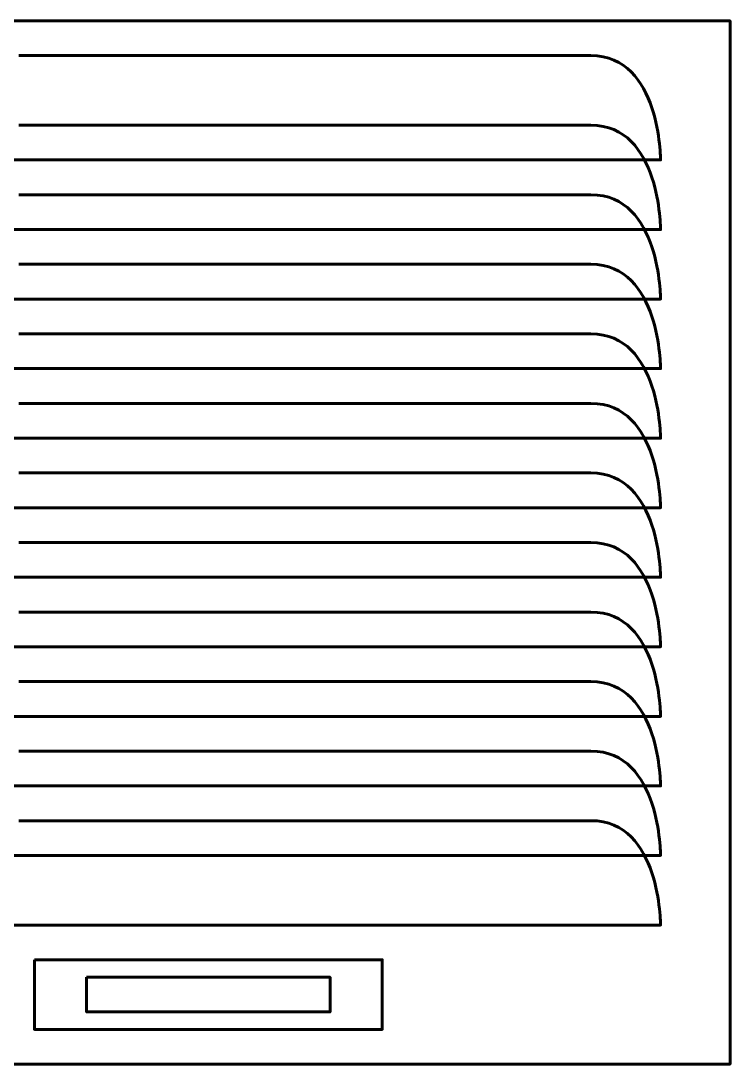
# Model space of a CAD drawing. Header units: millimetres. Extents: x -116965 to 323937, y 291661 to 566926.
# Drawn here: x -49027.8 to -48848.5, y 328387 to 328651 of the extents above; entities that cross this region are included whole.
import ezdxf

# ---------------------------------------------------------------- set-up
doc = ezdxf.new("R2010")
doc.units = ezdxf.units.MM
doc.layers.add('C00-00-00', color=7, linetype='Continuous')

msp = doc.modelspace()

# ---------------------------------------------------------------- linework, layer by layer
at = {"layer": 'C00-00-00', "lineweight": 60}
for points in [[(-49112.420507, 328651.003254), (-48848.457357, 328651.003254), (-48848.457357, 328387.040104), (-49112.420507, 328387.040104)], [(-49024.432792, 328413.437753), (-48936.445073, 328413.437753), (-48936.445073, 328395.841542), (-49024.432792, 328395.841542)], [(-49011.237298, 328409.037035), (-48949.647232, 328409.037035), (-48949.647232, 328400.240929), (-49011.237298, 328400.240929)]]:
    msp.add_lwpolyline(points, close=True, dxfattribs=at)
for points in [[(-49028.381786, 328642.208481), (-49024.333786, 328642.208481), (-49020.197171, 328642.208481), (-49015.980809, 328642.208481), (-49011.69356, 328642.208481), (-49007.344282, 328642.208481), (-49002.941838, 328642.208481), (-48998.495089, 328642.208481), (-48994.012896, 328642.208481), (-48989.504122, 328642.208481), (-48984.977624, 328642.208481), (-48980.442265, 328642.208481), (-48975.906906, 328642.208481), (-48971.380408, 328642.208481), (-48966.871634, 328642.208481), (-48962.389442, 328642.208481), (-48957.942692, 328642.208481), (-48953.540248, 328642.208481), (-48949.190971, 328642.208481), (-48944.903722, 328642.208481), (-48940.687359, 328642.208481), (-48936.550745, 328642.208481), (-48932.502744, 328642.208481), (-48928.552212, 328642.208481), (-48924.708009, 328642.208481), (-48920.979005, 328642.208481), (-48917.37405, 328642.208481), (-48913.902011, 328642.208481), (-48910.571752, 328642.208481), (-48907.392128, 328642.208481), (-48904.372, 328642.208481), (-48901.520235, 328642.208481), (-48898.845685, 328642.208481), (-48896.357221, 328642.208481), (-48894.063697, 328642.208481), (-48891.973974, 328642.208481), (-48890.096919, 328642.208481), (-48888.441388, 328642.208481), (-48887.016244, 328642.208481), (-48885.830344, 328642.208481), (-48884.892555, 328642.208481), (-48884.211735, 328642.208481), (-48883.796744, 328642.208481), (-48883.656444, 328642.208481), (-48882.057814, 328642.132758), (-48880.559063, 328641.912027), (-48879.156974, 328641.555954), (-48877.848318, 328641.074211), (-48876.629881, 328640.47646), (-48875.498434, 328639.772372), (-48874.450759, 328638.971613), (-48873.483633, 328638.08385), (-48872.593838, 328637.11875), (-48871.778144, 328636.08598), (-48871.033334, 328634.995209), (-48870.356182, 328633.856102), (-48869.743474, 328632.678327), (-48869.191982, 328631.471549), (-48868.698482, 328630.245437), (-48868.259759, 328629.009659), (-48867.872586, 328627.773881), (-48867.533745, 328626.547769), (-48867.240007, 328625.340991), (-48866.98816, 328624.163216), (-48866.774971, 328623.024108), (-48866.597226, 328621.933338), (-48866.4517, 328620.900567), (-48866.335175, 328619.935467), (-48866.244422, 328619.047705), (-48866.176223, 328618.246946), (-48866.127356, 328617.542858), (-48866.0946, 328616.945111), (-48866.074734, 328616.463364), (-48866.064531, 328616.107291), (-48866.06077, 328615.88656), (-48866.060234, 328615.810836), (-48866.101905, 328615.810836), (-48866.226041, 328615.810836), (-48866.431335, 328615.810836), (-48866.71648, 328615.810836), (-48867.080163, 328615.810836), (-48867.521074, 328615.810836), (-48868.037913, 328615.810836), (-48868.629361, 328615.810836), (-48869.294113, 328615.810836), (-48870.030863, 328615.810836), (-48870.838296, 328615.810836), (-48871.715107, 328615.810836), (-48872.659985, 328615.810836), (-48873.671624, 328615.810836), (-48874.74871, 328615.810836), (-48875.889938, 328615.810836), (-48877.093999, 328615.810836), (-48878.359583, 328615.810836), (-48879.685381, 328615.810836), (-48881.070082, 328615.810836), (-48882.512382, 328615.810836), (-48884.010968, 328615.810836), (-48885.56453, 328615.810836), (-48887.171761, 328615.810836), (-48888.831354, 328615.810836), (-48890.541994, 328615.810836), (-48892.302381, 328615.810836), (-48894.111199, 328615.810836), (-48895.967142, 328615.810836), (-48897.868897, 328615.810836), (-48899.815158, 328615.810836), (-48901.80462, 328615.810836), (-48903.835964, 328615.810836), (-48905.907892, 328615.810836), (-48908.019087, 328615.810836), (-48910.168246, 328615.810836), (-48912.354057, 328615.810836), (-48914.575206, 328615.810836), (-48916.830392, 328615.810836), (-48919.118305, 328615.810836), (-48921.437632, 328615.810836), (-48923.787066, 328615.810836), (-48926.165297, 328615.810836), (-48928.57102, 328615.810836), (-48931.00292, 328615.810836), (-48933.459693, 328615.810836), (-48935.940024, 328615.810836), (-48938.442614, 328615.810836), (-48940.966143, 328615.810836), (-48943.509308, 328615.810836), (-48946.070802, 328615.810836), (-48948.649311, 328615.810836), (-48951.243527, 328615.810836), (-48953.852144, 328615.810836), (-48956.473848, 328615.810836), (-48959.107335, 328615.810836), (-48961.751293, 328615.810836), (-48964.404416, 328615.810836), (-48967.065391, 328615.810836), (-48969.732912, 328615.810836), (-48972.40567, 328615.810836), (-48975.082355, 328615.810836), (-48977.761654, 328615.810836), (-48980.442265, 328615.810836), (-48983.122876, 328615.810836), (-48985.80218, 328615.810836), (-48988.47886, 328615.810836), (-48991.151619, 328615.810836), (-48993.819139, 328615.810836), (-48996.480114, 328615.810836), (-48999.133237, 328615.810836), (-49001.777195, 328615.810836), (-49004.410682, 328615.810836), (-49007.032386, 328615.810836), (-49009.641003, 328615.810836), (-49012.235219, 328615.810836), (-49014.813729, 328615.810836), (-49017.375222, 328615.810836), (-49019.918387, 328615.810836), (-49022.441916, 328615.810836), (-49024.944506, 328615.810836), (-49027.424838, 328615.810836), (-49029.881611, 328615.810836)], [(-49028.381786, 328624.612275), (-49024.333786, 328624.612275), (-49020.197171, 328624.612275), (-49015.980809, 328624.612275), (-49011.69356, 328624.612275), (-49007.344282, 328624.612275), (-49002.941838, 328624.612275), (-48998.495089, 328624.612275), (-48994.012896, 328624.612275), (-48989.504122, 328624.612275), (-48984.977624, 328624.612275), (-48980.442265, 328624.612275), (-48975.906906, 328624.612275), (-48971.380408, 328624.612275), (-48966.871634, 328624.612275), (-48962.389442, 328624.612275), (-48957.942692, 328624.612275), (-48953.540248, 328624.612275), (-48949.190971, 328624.612275), (-48944.903722, 328624.612275), (-48940.687359, 328624.612275), (-48936.550745, 328624.612275), (-48932.502744, 328624.612275), (-48928.552212, 328624.612275), (-48924.708009, 328624.612275), (-48920.979005, 328624.612275), (-48917.37405, 328624.612275), (-48913.902011, 328624.612275), (-48910.571752, 328624.612275), (-48907.392128, 328624.612275), (-48904.372, 328624.612275), (-48901.520235, 328624.612275), (-48898.845685, 328624.612275), (-48896.357221, 328624.612275), (-48894.063697, 328624.612275), (-48891.973974, 328624.612275), (-48890.096919, 328624.612275), (-48888.441388, 328624.612275), (-48887.016244, 328624.612275), (-48885.830344, 328624.612275), (-48884.892555, 328624.612275), (-48884.211735, 328624.612275), (-48883.796744, 328624.612275), (-48883.656444, 328624.612275), (-48882.057814, 328624.536547), (-48880.559063, 328624.315816), (-48879.156974, 328623.959743), (-48877.848318, 328623.478), (-48876.629881, 328622.880249), (-48875.498434, 328622.176161), (-48874.450759, 328621.375402), (-48873.483633, 328620.48764), (-48872.593838, 328619.52254), (-48871.778144, 328618.489773), (-48871.033334, 328617.398999), (-48870.356182, 328616.259891), (-48869.743474, 328615.082117), (-48869.191982, 328613.875338), (-48868.698482, 328612.649227), (-48868.259759, 328611.413448), (-48867.872586, 328610.17767), (-48867.533745, 328608.951558), (-48867.240007, 328607.74478), (-48866.98816, 328606.567005), (-48866.774971, 328605.427898), (-48866.597226, 328604.337127), (-48866.4517, 328603.304357), (-48866.335175, 328602.339257), (-48866.244422, 328601.451494), (-48866.176223, 328600.650735), (-48866.127356, 328599.946647), (-48866.0946, 328599.3489), (-48866.074734, 328598.867153), (-48866.064531, 328598.511084), (-48866.06077, 328598.290349), (-48866.060234, 328598.214626), (-48866.101905, 328598.214626), (-48866.226041, 328598.214626), (-48866.431335, 328598.214626), (-48866.71648, 328598.214626), (-48867.080163, 328598.214626), (-48867.521074, 328598.214626), (-48868.037913, 328598.214626), (-48868.629361, 328598.214626), (-48869.294113, 328598.214626), (-48870.030863, 328598.214626), (-48870.838296, 328598.214626), (-48871.715107, 328598.214626), (-48872.659985, 328598.214626), (-48873.671624, 328598.214626), (-48874.74871, 328598.214626), (-48875.889938, 328598.214626), (-48877.093999, 328598.214626), (-48878.359583, 328598.214626), (-48879.685381, 328598.214626), (-48881.070082, 328598.214626), (-48882.512382, 328598.214626), (-48884.010968, 328598.214626), (-48885.56453, 328598.214626), (-48887.171761, 328598.214626), (-48888.831354, 328598.214626), (-48890.541994, 328598.214626), (-48892.302381, 328598.214626), (-48894.111199, 328598.214626), (-48895.967142, 328598.214626), (-48897.868897, 328598.214626), (-48899.815158, 328598.214626), (-48901.80462, 328598.214626), (-48903.835964, 328598.214626), (-48905.907892, 328598.214626), (-48908.019087, 328598.214626), (-48910.168246, 328598.214626), (-48912.354057, 328598.214626), (-48914.575206, 328598.214626), (-48916.830392, 328598.214626), (-48919.118305, 328598.214626), (-48921.437632, 328598.214626), (-48923.787066, 328598.214626), (-48926.165297, 328598.214626), (-48928.57102, 328598.214626), (-48931.00292, 328598.214626), (-48933.459693, 328598.214626), (-48935.940024, 328598.214626), (-48938.442614, 328598.214626), (-48940.966143, 328598.214626), (-48943.509308, 328598.214626), (-48946.070802, 328598.214626), (-48948.649311, 328598.214626), (-48951.243527, 328598.214626), (-48953.852144, 328598.214626), (-48956.473848, 328598.214626), (-48959.107335, 328598.214626), (-48961.751293, 328598.214626), (-48964.404416, 328598.214626), (-48967.065391, 328598.214626), (-48969.732912, 328598.214626), (-48972.40567, 328598.214626), (-48975.082355, 328598.214626), (-48977.761654, 328598.214626), (-48980.442265, 328598.214626), (-48983.122876, 328598.214626), (-48985.80218, 328598.214626), (-48988.47886, 328598.214626), (-48991.151619, 328598.214626), (-48993.819139, 328598.214626), (-48996.480114, 328598.214626), (-48999.133237, 328598.214626), (-49001.777195, 328598.214626), (-49004.410682, 328598.214626), (-49007.032386, 328598.214626), (-49009.641003, 328598.214626), (-49012.235219, 328598.214626), (-49014.813729, 328598.214626), (-49017.375222, 328598.214626), (-49019.918387, 328598.214626), (-49022.441916, 328598.214626), (-49024.944506, 328598.214626), (-49027.424838, 328598.214626), (-49029.881611, 328598.214626)], [(-49028.381786, 328607.009398), (-49024.333786, 328607.009398), (-49020.197171, 328607.009398), (-49015.980809, 328607.009398), (-49011.69356, 328607.009398), (-49007.344282, 328607.009398), (-49002.941838, 328607.009398), (-48998.495089, 328607.009398), (-48994.012896, 328607.009398), (-48989.504122, 328607.009398), (-48984.977624, 328607.009398), (-48980.442265, 328607.009398), (-48975.906906, 328607.009398), (-48971.380408, 328607.009398), (-48966.871634, 328607.009398), (-48962.389442, 328607.009398), (-48957.942692, 328607.009398), (-48953.540248, 328607.009398), (-48949.190971, 328607.009398), (-48944.903722, 328607.009398), (-48940.687359, 328607.009398), (-48936.550745, 328607.009398), (-48932.502744, 328607.009398), (-48928.552212, 328607.009398), (-48924.708009, 328607.009398), (-48920.979005, 328607.009398), (-48917.37405, 328607.009398), (-48913.902011, 328607.009398), (-48910.571752, 328607.009398), (-48907.392128, 328607.009398), (-48904.372, 328607.009398), (-48901.520235, 328607.009398), (-48898.845685, 328607.009398), (-48896.357221, 328607.009398), (-48894.063697, 328607.009398), (-48891.973974, 328607.009398), (-48890.096919, 328607.009398), (-48888.441388, 328607.009398), (-48887.016244, 328607.009398), (-48885.830344, 328607.009398), (-48884.892555, 328607.009398), (-48884.211735, 328607.009398), (-48883.796744, 328607.009398), (-48883.656444, 328607.009398), (-48882.057814, 328606.933689), (-48880.559063, 328606.713015), (-48879.156974, 328606.357033), (-48877.848318, 328605.875411), (-48876.629881, 328605.277811), (-48875.498434, 328604.5739), (-48874.450759, 328603.773346), (-48873.483633, 328602.885806), (-48872.593838, 328601.920952), (-48871.778144, 328600.888442), (-48871.033334, 328599.797944), (-48870.356182, 328598.659127), (-48869.743474, 328597.481647), (-48869.191982, 328596.275175), (-48868.698482, 328595.049373), (-48868.259759, 328593.813905), (-48867.872586, 328592.57844), (-48867.533745, 328591.352638), (-48867.240007, 328590.146166), (-48866.98816, 328588.968686), (-48866.774971, 328587.829866), (-48866.597226, 328586.739371), (-48866.4517, 328585.706861), (-48866.335175, 328584.742007), (-48866.244422, 328583.854467), (-48866.176223, 328583.053909), (-48866.127356, 328582.350002), (-48866.0946, 328581.752402), (-48866.074734, 328581.27078), (-48866.064531, 328580.914798), (-48866.06077, 328580.69412), (-48866.060234, 328580.618415), (-48866.101905, 328580.618415), (-48866.226041, 328580.618415), (-48866.431335, 328580.618415), (-48866.71648, 328580.618415), (-48867.080163, 328580.618415), (-48867.521074, 328580.618415), (-48868.037913, 328580.618415), (-48868.629361, 328580.618415), (-48869.294113, 328580.618415), (-48870.030863, 328580.618415), (-48870.838296, 328580.618415), (-48871.715107, 328580.618415), (-48872.659985, 328580.618415), (-48873.671624, 328580.618415), (-48874.74871, 328580.618415), (-48875.889938, 328580.618415), (-48877.093999, 328580.618415), (-48878.359583, 328580.618415), (-48879.685381, 328580.618415), (-48881.070082, 328580.618415), (-48882.512382, 328580.618415), (-48884.010968, 328580.618415), (-48885.56453, 328580.618415), (-48887.171761, 328580.618415), (-48888.831354, 328580.618415), (-48890.541994, 328580.618415), (-48892.302381, 328580.618415), (-48894.111199, 328580.618415), (-48895.967142, 328580.618415), (-48897.868897, 328580.618415), (-48899.815158, 328580.618415), (-48901.80462, 328580.618415), (-48903.835964, 328580.618415), (-48905.907892, 328580.618415), (-48908.019087, 328580.618415), (-48910.168246, 328580.618415), (-48912.354057, 328580.618415), (-48914.575206, 328580.618415), (-48916.830392, 328580.618415), (-48919.118305, 328580.618415), (-48921.437632, 328580.618415), (-48923.787066, 328580.618415), (-48926.165297, 328580.618415), (-48928.57102, 328580.618415), (-48931.00292, 328580.618415), (-48933.459693, 328580.618415), (-48935.940024, 328580.618415), (-48938.442614, 328580.618415), (-48940.966143, 328580.618415), (-48943.509308, 328580.618415), (-48946.070802, 328580.618415), (-48948.649311, 328580.618415), (-48951.243527, 328580.618415), (-48953.852144, 328580.618415), (-48956.473848, 328580.618415), (-48959.107335, 328580.618415), (-48961.751293, 328580.618415), (-48964.404416, 328580.618415), (-48967.065391, 328580.618415), (-48969.732912, 328580.618415), (-48972.40567, 328580.618415), (-48975.082355, 328580.618415), (-48977.761654, 328580.618415), (-48980.442265, 328580.618415), (-48983.122876, 328580.618415), (-48985.80218, 328580.618415), (-48988.47886, 328580.618415), (-48991.151619, 328580.618415), (-48993.819139, 328580.618415), (-48996.480114, 328580.618415), (-48999.133237, 328580.618415), (-49001.777195, 328580.618415), (-49004.410682, 328580.618415), (-49007.032386, 328580.618415), (-49009.641003, 328580.618415), (-49012.235219, 328580.618415), (-49014.813729, 328580.618415), (-49017.375222, 328580.618415), (-49019.918387, 328580.618415), (-49022.441916, 328580.618415), (-49024.944506, 328580.618415), (-49027.424838, 328580.618415), (-49029.881611, 328580.618415)], [(-49028.381786, 328589.413187), (-49024.333786, 328589.413187), (-49020.197171, 328589.413187), (-49015.980809, 328589.413187), (-49011.69356, 328589.413187), (-49007.344282, 328589.413187), (-49002.941838, 328589.413187), (-48998.495089, 328589.413187), (-48994.012896, 328589.413187), (-48989.504122, 328589.413187), (-48984.977624, 328589.413187), (-48980.442265, 328589.413187), (-48975.906906, 328589.413187), (-48971.380408, 328589.413187), (-48966.871634, 328589.413187), (-48962.389442, 328589.413187), (-48957.942692, 328589.413187), (-48953.540248, 328589.413187), (-48949.190971, 328589.413187), (-48944.903722, 328589.413187), (-48940.687359, 328589.413187), (-48936.550745, 328589.413187), (-48932.502744, 328589.413187), (-48928.552212, 328589.413187), (-48924.708009, 328589.413187), (-48920.979005, 328589.413187), (-48917.37405, 328589.413187), (-48913.902011, 328589.413187), (-48910.571752, 328589.413187), (-48907.392128, 328589.413187), (-48904.372, 328589.413187), (-48901.520235, 328589.413187), (-48898.845685, 328589.413187), (-48896.357221, 328589.413187), (-48894.063697, 328589.413187), (-48891.973974, 328589.413187), (-48890.096919, 328589.413187), (-48888.441388, 328589.413187), (-48887.016244, 328589.413187), (-48885.830344, 328589.413187), (-48884.892555, 328589.413187), (-48884.211735, 328589.413187), (-48883.796744, 328589.413187), (-48883.656444, 328589.413187), (-48882.057814, 328589.33746), (-48880.559063, 328589.116729), (-48879.156974, 328588.760656), (-48877.848318, 328588.278913), (-48876.629881, 328587.681162), (-48875.498434, 328586.977078), (-48874.450759, 328586.176319), (-48873.483633, 328585.288556), (-48872.593838, 328584.323456), (-48871.778144, 328583.290686), (-48871.033334, 328582.199915), (-48870.356182, 328581.060807), (-48869.743474, 328579.883029), (-48869.191982, 328578.676255), (-48868.698482, 328577.450143), (-48868.259759, 328576.214361), (-48867.872586, 328574.978583), (-48867.533745, 328573.752471), (-48867.240007, 328572.545696), (-48866.98816, 328571.367918), (-48866.774971, 328570.22881), (-48866.597226, 328569.13804), (-48866.4517, 328568.105269), (-48866.335175, 328567.140169), (-48866.244422, 328566.252407), (-48866.176223, 328565.451648), (-48866.127356, 328564.747564), (-48866.0946, 328564.149813), (-48866.074734, 328563.66807), (-48866.064531, 328563.311997), (-48866.06077, 328563.091266), (-48866.060234, 328563.015538), (-48866.101905, 328563.015538), (-48866.226041, 328563.015538), (-48866.431335, 328563.015538), (-48866.71648, 328563.015538), (-48867.080163, 328563.015538), (-48867.521074, 328563.015538), (-48868.037913, 328563.015538), (-48868.629361, 328563.015538), (-48869.294113, 328563.015538), (-48870.030863, 328563.015538), (-48870.838296, 328563.015538), (-48871.715107, 328563.015538), (-48872.659985, 328563.015538), (-48873.671624, 328563.015538), (-48874.74871, 328563.015538), (-48875.889938, 328563.015538), (-48877.093999, 328563.015538), (-48878.359583, 328563.015538), (-48879.685381, 328563.015538), (-48881.070082, 328563.015538), (-48882.512382, 328563.015538), (-48884.010968, 328563.015538), (-48885.56453, 328563.015538), (-48887.171761, 328563.015538), (-48888.831354, 328563.015538), (-48890.541994, 328563.015538), (-48892.302381, 328563.015538), (-48894.111199, 328563.015538), (-48895.967142, 328563.015538), (-48897.868897, 328563.015538), (-48899.815158, 328563.015538), (-48901.80462, 328563.015538), (-48903.835964, 328563.015538), (-48905.907892, 328563.015538), (-48908.019087, 328563.015538), (-48910.168246, 328563.015538), (-48912.354057, 328563.015538), (-48914.575206, 328563.015538), (-48916.830392, 328563.015538), (-48919.118305, 328563.015538), (-48921.437632, 328563.015538), (-48923.787066, 328563.015538), (-48926.165297, 328563.015538), (-48928.57102, 328563.015538), (-48931.00292, 328563.015538), (-48933.459693, 328563.015538), (-48935.940024, 328563.015538), (-48938.442614, 328563.015538), (-48940.966143, 328563.015538), (-48943.509308, 328563.015538), (-48946.070802, 328563.015538), (-48948.649311, 328563.015538), (-48951.243527, 328563.015538), (-48953.852144, 328563.015538), (-48956.473848, 328563.015538), (-48959.107335, 328563.015538), (-48961.751293, 328563.015538), (-48964.404416, 328563.015538), (-48967.065391, 328563.015538), (-48969.732912, 328563.015538), (-48972.40567, 328563.015538), (-48975.082355, 328563.015538), (-48977.761654, 328563.015538), (-48980.442265, 328563.015538), (-48983.122876, 328563.015538), (-48985.80218, 328563.015538), (-48988.47886, 328563.015538), (-48991.151619, 328563.015538), (-48993.819139, 328563.015538), (-48996.480114, 328563.015538), (-48999.133237, 328563.015538), (-49001.777195, 328563.015538), (-49004.410682, 328563.015538), (-49007.032386, 328563.015538), (-49009.641003, 328563.015538), (-49012.235219, 328563.015538), (-49014.813729, 328563.015538), (-49017.375222, 328563.015538), (-49019.918387, 328563.015538), (-49022.441916, 328563.015538), (-49024.944506, 328563.015538), (-49027.424838, 328563.015538), (-49029.881611, 328563.015538)], [(-49028.381786, 328571.816977), (-49024.333786, 328571.816977), (-49020.197171, 328571.816977), (-49015.980809, 328571.816977), (-49011.69356, 328571.816977), (-49007.344282, 328571.816977), (-49002.941838, 328571.816977), (-48998.495089, 328571.816977), (-48994.012896, 328571.816977), (-48989.504122, 328571.816977), (-48984.977624, 328571.816977), (-48980.442265, 328571.816977), (-48975.906906, 328571.816977), (-48971.380408, 328571.816977), (-48966.871634, 328571.816977), (-48962.389442, 328571.816977), (-48957.942692, 328571.816977), (-48953.540248, 328571.816977), (-48949.190971, 328571.816977), (-48944.903722, 328571.816977), (-48940.687359, 328571.816977), (-48936.550745, 328571.816977), (-48932.502744, 328571.816977), (-48928.552212, 328571.816977), (-48924.708009, 328571.816977), (-48920.979005, 328571.816977), (-48917.37405, 328571.816977), (-48913.902011, 328571.816977), (-48910.571752, 328571.816977), (-48907.392128, 328571.816977), (-48904.372, 328571.816977), (-48901.520235, 328571.816977), (-48898.845685, 328571.816977), (-48896.357221, 328571.816977), (-48894.063697, 328571.816977), (-48891.973974, 328571.816977), (-48890.096919, 328571.816977), (-48888.441388, 328571.816977), (-48887.016244, 328571.816977), (-48885.830344, 328571.816977), (-48884.892555, 328571.816977), (-48884.211735, 328571.816977), (-48883.796744, 328571.816977), (-48883.656444, 328571.816977), (-48882.057814, 328571.741249), (-48880.559063, 328571.520518), (-48879.156974, 328571.164445), (-48877.848318, 328570.682702), (-48876.629881, 328570.084951), (-48875.498434, 328569.380867), (-48874.450759, 328568.580108), (-48873.483633, 328567.692346), (-48872.593838, 328566.727246), (-48871.778144, 328565.694475), (-48871.033334, 328564.603705), (-48870.356182, 328563.464597), (-48869.743474, 328562.286819), (-48869.191982, 328561.080044), (-48868.698482, 328559.853932), (-48868.259759, 328558.618154), (-48867.872586, 328557.382376), (-48867.533745, 328556.156264), (-48867.240007, 328554.949486), (-48866.98816, 328553.771708), (-48866.774971, 328552.632604), (-48866.597226, 328551.541829), (-48866.4517, 328550.509063), (-48866.335175, 328549.543963), (-48866.244422, 328548.6562), (-48866.176223, 328547.855441), (-48866.127356, 328547.151353), (-48866.0946, 328546.553602), (-48866.074734, 328546.071859), (-48866.064531, 328545.715786), (-48866.06077, 328545.495055), (-48866.060234, 328545.419328), (-48866.101905, 328545.419328), (-48866.226041, 328545.419328), (-48866.431335, 328545.419328), (-48866.71648, 328545.419328), (-48867.080163, 328545.419328), (-48867.521074, 328545.419328), (-48868.037913, 328545.419328), (-48868.629361, 328545.419328), (-48869.294113, 328545.419328), (-48870.030863, 328545.419328), (-48870.838296, 328545.419328), (-48871.715107, 328545.419328), (-48872.659985, 328545.419328), (-48873.671624, 328545.419328), (-48874.74871, 328545.419328), (-48875.889938, 328545.419328), (-48877.093999, 328545.419328), (-48878.359583, 328545.419328), (-48879.685381, 328545.419328), (-48881.070082, 328545.419328), (-48882.512382, 328545.419328), (-48884.010968, 328545.419328), (-48885.56453, 328545.419328), (-48887.171761, 328545.419328), (-48888.831354, 328545.419328), (-48890.541994, 328545.419328), (-48892.302381, 328545.419328), (-48894.111199, 328545.419328), (-48895.967142, 328545.419328), (-48897.868897, 328545.419328), (-48899.815158, 328545.419328), (-48901.80462, 328545.419328), (-48903.835964, 328545.419328), (-48905.907892, 328545.419328), (-48908.019087, 328545.419328), (-48910.168246, 328545.419328), (-48912.354057, 328545.419328), (-48914.575206, 328545.419328), (-48916.830392, 328545.419328), (-48919.118305, 328545.419328), (-48921.437632, 328545.419328), (-48923.787066, 328545.419328), (-48926.165297, 328545.419328), (-48928.57102, 328545.419328), (-48931.00292, 328545.419328), (-48933.459693, 328545.419328), (-48935.940024, 328545.419328), (-48938.442614, 328545.419328), (-48940.966143, 328545.419328), (-48943.509308, 328545.419328), (-48946.070802, 328545.419328), (-48948.649311, 328545.419328), (-48951.243527, 328545.419328), (-48953.852144, 328545.419328), (-48956.473848, 328545.419328), (-48959.107335, 328545.419328), (-48961.751293, 328545.419328), (-48964.404416, 328545.419328), (-48967.065391, 328545.419328), (-48969.732912, 328545.419328), (-48972.40567, 328545.419328), (-48975.082355, 328545.419328), (-48977.761654, 328545.419328), (-48980.442265, 328545.419328), (-48983.122876, 328545.419328), (-48985.80218, 328545.419328), (-48988.47886, 328545.419328), (-48991.151619, 328545.419328), (-48993.819139, 328545.419328), (-48996.480114, 328545.419328), (-48999.133237, 328545.419328), (-49001.777195, 328545.419328), (-49004.410682, 328545.419328), (-49007.032386, 328545.419328), (-49009.641003, 328545.419328), (-49012.235219, 328545.419328), (-49014.813729, 328545.419328), (-49017.375222, 328545.419328), (-49019.918387, 328545.419328), (-49022.441916, 328545.419328), (-49024.944506, 328545.419328), (-49027.424838, 328545.419328), (-49029.881611, 328545.419328)], [(-49028.381786, 328554.220766), (-49024.333786, 328554.220766), (-49020.197171, 328554.220766), (-49015.980809, 328554.220766), (-49011.69356, 328554.220766), (-49007.344282, 328554.220766), (-49002.941838, 328554.220766), (-48998.495089, 328554.220766), (-48994.012896, 328554.220766), (-48989.504122, 328554.220766), (-48984.977624, 328554.220766), (-48980.442265, 328554.220766), (-48975.906906, 328554.220766), (-48971.380408, 328554.220766), (-48966.871634, 328554.220766), (-48962.389442, 328554.220766), (-48957.942692, 328554.220766), (-48953.540248, 328554.220766), (-48949.190971, 328554.220766), (-48944.903722, 328554.220766), (-48940.687359, 328554.220766), (-48936.550745, 328554.220766), (-48932.502744, 328554.220766), (-48928.552212, 328554.220766), (-48924.708009, 328554.220766), (-48920.979005, 328554.220766), (-48917.37405, 328554.220766), (-48913.902011, 328554.220766), (-48910.571752, 328554.220766), (-48907.392128, 328554.220766), (-48904.372, 328554.220766), (-48901.520235, 328554.220766), (-48898.845685, 328554.220766), (-48896.357221, 328554.220766), (-48894.063697, 328554.220766), (-48891.973974, 328554.220766), (-48890.096919, 328554.220766), (-48888.441388, 328554.220766), (-48887.016244, 328554.220766), (-48885.830344, 328554.220766), (-48884.892555, 328554.220766), (-48884.211735, 328554.220766), (-48883.796744, 328554.220766), (-48883.656444, 328554.220766), (-48882.057814, 328554.145042), (-48880.559063, 328553.924307), (-48879.156974, 328553.568239), (-48877.848318, 328553.086492), (-48876.629881, 328552.488745), (-48875.498434, 328551.784656), (-48874.450759, 328550.983898), (-48873.483633, 328550.096135), (-48872.593838, 328549.131035), (-48871.778144, 328548.098265), (-48871.033334, 328547.007494), (-48870.356182, 328545.868386), (-48869.743474, 328544.690608), (-48869.191982, 328543.483833), (-48868.698482, 328542.257722), (-48868.259759, 328541.021943), (-48867.872586, 328539.786165), (-48867.533745, 328538.560053), (-48867.240007, 328537.353275), (-48866.98816, 328536.175501), (-48866.774971, 328535.036393), (-48866.597226, 328533.945619), (-48866.4517, 328532.912852), (-48866.335175, 328531.947752), (-48866.244422, 328531.059989), (-48866.176223, 328530.259231), (-48866.127356, 328529.555142), (-48866.0946, 328528.957392), (-48866.074734, 328528.475648), (-48866.064531, 328528.119576), (-48866.06077, 328527.898844), (-48866.060234, 328527.823117), (-48866.101905, 328527.823117), (-48866.226041, 328527.823117), (-48866.431335, 328527.823117), (-48866.71648, 328527.823117), (-48867.080163, 328527.823117), (-48867.521074, 328527.823117), (-48868.037913, 328527.823117), (-48868.629361, 328527.823117), (-48869.294113, 328527.823117), (-48870.030863, 328527.823117), (-48870.838296, 328527.823117), (-48871.715107, 328527.823117), (-48872.659985, 328527.823117), (-48873.671624, 328527.823117), (-48874.74871, 328527.823117), (-48875.889938, 328527.823117), (-48877.093999, 328527.823117), (-48878.359583, 328527.823117), (-48879.685381, 328527.823117), (-48881.070082, 328527.823117), (-48882.512382, 328527.823117), (-48884.010968, 328527.823117), (-48885.56453, 328527.823117), (-48887.171761, 328527.823117), (-48888.831354, 328527.823117), (-48890.541994, 328527.823117), (-48892.302381, 328527.823117), (-48894.111199, 328527.823117), (-48895.967142, 328527.823117), (-48897.868897, 328527.823117), (-48899.815158, 328527.823117), (-48901.80462, 328527.823117), (-48903.835964, 328527.823117), (-48905.907892, 328527.823117), (-48908.019087, 328527.823117), (-48910.168246, 328527.823117), (-48912.354057, 328527.823117), (-48914.575206, 328527.823117), (-48916.830392, 328527.823117), (-48919.118305, 328527.823117), (-48921.437632, 328527.823117), (-48923.787066, 328527.823117), (-48926.165297, 328527.823117), (-48928.57102, 328527.823117), (-48931.00292, 328527.823117), (-48933.459693, 328527.823117), (-48935.940024, 328527.823117), (-48938.442614, 328527.823117), (-48940.966143, 328527.823117), (-48943.509308, 328527.823117), (-48946.070802, 328527.823117), (-48948.649311, 328527.823117), (-48951.243527, 328527.823117), (-48953.852144, 328527.823117), (-48956.473848, 328527.823117), (-48959.107335, 328527.823117), (-48961.751293, 328527.823117), (-48964.404416, 328527.823117), (-48967.065391, 328527.823117), (-48969.732912, 328527.823117), (-48972.40567, 328527.823117), (-48975.082355, 328527.823117), (-48977.761654, 328527.823117), (-48980.442265, 328527.823117), (-48983.122876, 328527.823117), (-48985.80218, 328527.823117), (-48988.47886, 328527.823117), (-48991.151619, 328527.823117), (-48993.819139, 328527.823117), (-48996.480114, 328527.823117), (-48999.133237, 328527.823117), (-49001.777195, 328527.823117), (-49004.410682, 328527.823117), (-49007.032386, 328527.823117), (-49009.641003, 328527.823117), (-49012.235219, 328527.823117), (-49014.813729, 328527.823117), (-49017.375222, 328527.823117), (-49019.918387, 328527.823117), (-49022.441916, 328527.823117), (-49024.944506, 328527.823117), (-49027.424838, 328527.823117), (-49029.881611, 328527.823117)], [(-49028.381786, 328536.624555), (-49024.333786, 328536.624555), (-49020.197171, 328536.624555), (-49015.980809, 328536.624555), (-49011.69356, 328536.624555), (-49007.344282, 328536.624555), (-49002.941838, 328536.624555), (-48998.495089, 328536.624555), (-48994.012896, 328536.624555), (-48989.504122, 328536.624555), (-48984.977624, 328536.624555), (-48980.442265, 328536.624555), (-48975.906906, 328536.624555), (-48971.380408, 328536.624555), (-48966.871634, 328536.624555), (-48962.389442, 328536.624555), (-48957.942692, 328536.624555), (-48953.540248, 328536.624555), (-48949.190971, 328536.624555), (-48944.903722, 328536.624555), (-48940.687359, 328536.624555), (-48936.550745, 328536.624555), (-48932.502744, 328536.624555), (-48928.552212, 328536.624555), (-48924.708009, 328536.624555), (-48920.979005, 328536.624555), (-48917.37405, 328536.624555), (-48913.902011, 328536.624555), (-48910.571752, 328536.624555), (-48907.392128, 328536.624555), (-48904.372, 328536.624555), (-48901.520235, 328536.624555), (-48898.845685, 328536.624555), (-48896.357221, 328536.624555), (-48894.063697, 328536.624555), (-48891.973974, 328536.624555), (-48890.096919, 328536.624555), (-48888.441388, 328536.624555), (-48887.016244, 328536.624555), (-48885.830344, 328536.624555), (-48884.892555, 328536.624555), (-48884.211735, 328536.624555), (-48883.796744, 328536.624555), (-48883.656444, 328536.624555), (-48882.057814, 328536.548832), (-48880.559063, 328536.328097), (-48879.156974, 328535.972028), (-48877.848318, 328535.490281), (-48876.629881, 328534.892534), (-48875.498434, 328534.188446), (-48874.450759, 328533.387687), (-48873.483633, 328532.499924), (-48872.593838, 328531.534824), (-48871.778144, 328530.502054), (-48871.033334, 328529.411283), (-48870.356182, 328528.272176), (-48869.743474, 328527.094401), (-48869.191982, 328525.887623), (-48868.698482, 328524.661511), (-48868.259759, 328523.425733), (-48867.872586, 328522.189955), (-48867.533745, 328520.963843), (-48867.240007, 328519.757065), (-48866.98816, 328518.57929), (-48866.774971, 328517.440182), (-48866.597226, 328516.349408), (-48866.4517, 328515.316641), (-48866.335175, 328514.351541), (-48866.244422, 328513.463779), (-48866.176223, 328512.66302), (-48866.127356, 328511.958932), (-48866.0946, 328511.361181), (-48866.074734, 328510.879438), (-48866.064531, 328510.523365), (-48866.06077, 328510.302634), (-48866.060234, 328510.226906), (-48866.101905, 328510.226906), (-48866.226041, 328510.226906), (-48866.431335, 328510.226906), (-48866.71648, 328510.226906), (-48867.080163, 328510.226906), (-48867.521074, 328510.226906), (-48868.037913, 328510.226906), (-48868.629361, 328510.226906), (-48869.294113, 328510.226906), (-48870.030863, 328510.226906), (-48870.838296, 328510.226906), (-48871.715107, 328510.226906), (-48872.659985, 328510.226906), (-48873.671624, 328510.226906), (-48874.74871, 328510.226906), (-48875.889938, 328510.226906), (-48877.093999, 328510.226906), (-48878.359583, 328510.226906), (-48879.685381, 328510.226906), (-48881.070082, 328510.226906), (-48882.512382, 328510.226906), (-48884.010968, 328510.226906), (-48885.56453, 328510.226906), (-48887.171761, 328510.226906), (-48888.831354, 328510.226906), (-48890.541994, 328510.226906), (-48892.302381, 328510.226906), (-48894.111199, 328510.226906), (-48895.967142, 328510.226906), (-48897.868897, 328510.226906), (-48899.815158, 328510.226906), (-48901.80462, 328510.226906), (-48903.835964, 328510.226906), (-48905.907892, 328510.226906), (-48908.019087, 328510.226906), (-48910.168246, 328510.226906), (-48912.354057, 328510.226906), (-48914.575206, 328510.226906), (-48916.830392, 328510.226906), (-48919.118305, 328510.226906), (-48921.437632, 328510.226906), (-48923.787066, 328510.226906), (-48926.165297, 328510.226906), (-48928.57102, 328510.226906), (-48931.00292, 328510.226906), (-48933.459693, 328510.226906), (-48935.940024, 328510.226906), (-48938.442614, 328510.226906), (-48940.966143, 328510.226906), (-48943.509308, 328510.226906), (-48946.070802, 328510.226906), (-48948.649311, 328510.226906), (-48951.243527, 328510.226906), (-48953.852144, 328510.226906), (-48956.473848, 328510.226906), (-48959.107335, 328510.226906), (-48961.751293, 328510.226906), (-48964.404416, 328510.226906), (-48967.065391, 328510.226906), (-48969.732912, 328510.226906), (-48972.40567, 328510.226906), (-48975.082355, 328510.226906), (-48977.761654, 328510.226906), (-48980.442265, 328510.226906), (-48983.122876, 328510.226906), (-48985.80218, 328510.226906), (-48988.47886, 328510.226906), (-48991.151619, 328510.226906), (-48993.819139, 328510.226906), (-48996.480114, 328510.226906), (-48999.133237, 328510.226906), (-49001.777195, 328510.226906), (-49004.410682, 328510.226906), (-49007.032386, 328510.226906), (-49009.641003, 328510.226906), (-49012.235219, 328510.226906), (-49014.813729, 328510.226906), (-49017.375222, 328510.226906), (-49019.918387, 328510.226906), (-49022.441916, 328510.226906), (-49024.944506, 328510.226906), (-49027.424838, 328510.226906), (-49029.881611, 328510.226906)], [(-49028.381786, 328519.021679), (-49024.333786, 328519.021679), (-49020.197171, 328519.021679), (-49015.980809, 328519.021679), (-49011.69356, 328519.021679), (-49007.344282, 328519.021679), (-49002.941838, 328519.021679), (-48998.495089, 328519.021679), (-48994.012896, 328519.021679), (-48989.504122, 328519.021679), (-48984.977624, 328519.021679), (-48980.442265, 328519.021679), (-48975.906906, 328519.021679), (-48971.380408, 328519.021679), (-48966.871634, 328519.021679), (-48962.389442, 328519.021679), (-48957.942692, 328519.021679), (-48953.540248, 328519.021679), (-48949.190971, 328519.021679), (-48944.903722, 328519.021679), (-48940.687359, 328519.021679), (-48936.550745, 328519.021679), (-48932.502744, 328519.021679), (-48928.552212, 328519.021679), (-48924.708009, 328519.021679), (-48920.979005, 328519.021679), (-48917.37405, 328519.021679), (-48913.902011, 328519.021679), (-48910.571752, 328519.021679), (-48907.392128, 328519.021679), (-48904.372, 328519.021679), (-48901.520235, 328519.021679), (-48898.845685, 328519.021679), (-48896.357221, 328519.021679), (-48894.063697, 328519.021679), (-48891.973974, 328519.021679), (-48890.096919, 328519.021679), (-48888.441388, 328519.021679), (-48887.016244, 328519.021679), (-48885.830344, 328519.021679), (-48884.892555, 328519.021679), (-48884.211735, 328519.021679), (-48883.796744, 328519.021679), (-48883.656444, 328519.021679), (-48882.057814, 328518.945974), (-48880.559063, 328518.725296), (-48879.156974, 328518.369314), (-48877.848318, 328517.887692), (-48876.629881, 328517.290096), (-48875.498434, 328516.586185), (-48874.450759, 328515.785627), (-48873.483633, 328514.898091), (-48872.593838, 328513.933233), (-48871.778144, 328512.900727), (-48871.033334, 328511.810228), (-48870.356182, 328510.671408), (-48869.743474, 328509.493932), (-48869.191982, 328508.287459), (-48868.698482, 328507.061654), (-48868.259759, 328505.826189), (-48867.872586, 328504.590725), (-48867.533745, 328503.364919), (-48867.240007, 328502.158447), (-48866.98816, 328500.980971), (-48866.774971, 328499.84215), (-48866.597226, 328498.751652), (-48866.4517, 328497.719146), (-48866.335175, 328496.754288), (-48866.244422, 328495.866752), (-48866.176223, 328495.066193), (-48866.127356, 328494.362283), (-48866.0946, 328493.764687), (-48866.074734, 328493.283065), (-48866.064531, 328492.927083), (-48866.06077, 328492.706404), (-48866.060234, 328492.6307), (-48866.101905, 328492.6307), (-48866.226041, 328492.6307), (-48866.431335, 328492.6307), (-48866.71648, 328492.6307), (-48867.080163, 328492.6307), (-48867.521074, 328492.6307), (-48868.037913, 328492.6307), (-48868.629361, 328492.6307), (-48869.294113, 328492.6307), (-48870.030863, 328492.6307), (-48870.838296, 328492.6307), (-48871.715107, 328492.6307), (-48872.659985, 328492.6307), (-48873.671624, 328492.6307), (-48874.74871, 328492.6307), (-48875.889938, 328492.6307), (-48877.093999, 328492.6307), (-48878.359583, 328492.6307), (-48879.685381, 328492.6307), (-48881.070082, 328492.6307), (-48882.512382, 328492.6307), (-48884.010968, 328492.6307), (-48885.56453, 328492.6307), (-48887.171761, 328492.6307), (-48888.831354, 328492.6307), (-48890.541994, 328492.6307), (-48892.302381, 328492.6307), (-48894.111199, 328492.6307), (-48895.967142, 328492.6307), (-48897.868897, 328492.6307), (-48899.815158, 328492.6307), (-48901.80462, 328492.6307), (-48903.835964, 328492.6307), (-48905.907892, 328492.6307), (-48908.019087, 328492.6307), (-48910.168246, 328492.6307), (-48912.354057, 328492.6307), (-48914.575206, 328492.6307), (-48916.830392, 328492.6307), (-48919.118305, 328492.6307), (-48921.437632, 328492.6307), (-48923.787066, 328492.6307), (-48926.165297, 328492.6307), (-48928.57102, 328492.6307), (-48931.00292, 328492.6307), (-48933.459693, 328492.6307), (-48935.940024, 328492.6307), (-48938.442614, 328492.6307), (-48940.966143, 328492.6307), (-48943.509308, 328492.6307), (-48946.070802, 328492.6307), (-48948.649311, 328492.6307), (-48951.243527, 328492.6307), (-48953.852144, 328492.6307), (-48956.473848, 328492.6307), (-48959.107335, 328492.6307), (-48961.751293, 328492.6307), (-48964.404416, 328492.6307), (-48967.065391, 328492.6307), (-48969.732912, 328492.6307), (-48972.40567, 328492.6307), (-48975.082355, 328492.6307), (-48977.761654, 328492.6307), (-48980.442265, 328492.6307), (-48983.122876, 328492.6307), (-48985.80218, 328492.6307), (-48988.47886, 328492.6307), (-48991.151619, 328492.6307), (-48993.819139, 328492.6307), (-48996.480114, 328492.6307), (-48999.133237, 328492.6307), (-49001.777195, 328492.6307), (-49004.410682, 328492.6307), (-49007.032386, 328492.6307), (-49009.641003, 328492.6307), (-49012.235219, 328492.6307), (-49014.813729, 328492.6307), (-49017.375222, 328492.6307), (-49019.918387, 328492.6307), (-49022.441916, 328492.6307), (-49024.944506, 328492.6307), (-49027.424838, 328492.6307), (-49029.881611, 328492.6307)], [(-49028.381786, 328501.425472), (-49024.333786, 328501.425472), (-49020.197171, 328501.425472), (-49015.980809, 328501.425472), (-49011.69356, 328501.425472), (-49007.344282, 328501.425472), (-49002.941838, 328501.425472), (-48998.495089, 328501.425472), (-48994.012896, 328501.425472), (-48989.504122, 328501.425472), (-48984.977624, 328501.425472), (-48980.442265, 328501.425472), (-48975.906906, 328501.425472), (-48971.380408, 328501.425472), (-48966.871634, 328501.425472), (-48962.389442, 328501.425472), (-48957.942692, 328501.425472), (-48953.540248, 328501.425472), (-48949.190971, 328501.425472), (-48944.903722, 328501.425472), (-48940.687359, 328501.425472), (-48936.550745, 328501.425472), (-48932.502744, 328501.425472), (-48928.552212, 328501.425472), (-48924.708009, 328501.425472), (-48920.979005, 328501.425472), (-48917.37405, 328501.425472), (-48913.902011, 328501.425472), (-48910.571752, 328501.425472), (-48907.392128, 328501.425472), (-48904.372, 328501.425472), (-48901.520235, 328501.425472), (-48898.845685, 328501.425472), (-48896.357221, 328501.425472), (-48894.063697, 328501.425472), (-48891.973974, 328501.425472), (-48890.096919, 328501.425472), (-48888.441388, 328501.425472), (-48887.016244, 328501.425472), (-48885.830344, 328501.425472), (-48884.892555, 328501.425472), (-48884.211735, 328501.425472), (-48883.796744, 328501.425472), (-48883.656444, 328501.425472), (-48882.057814, 328501.349745), (-48880.559063, 328501.129013), (-48879.156974, 328500.772941), (-48877.848318, 328500.291197), (-48876.629881, 328499.693447), (-48875.498434, 328498.989358), (-48874.450759, 328498.1886), (-48873.483633, 328497.300837), (-48872.593838, 328496.335737), (-48871.778144, 328495.30297), (-48871.033334, 328494.212196), (-48870.356182, 328493.073088), (-48869.743474, 328491.895314), (-48869.191982, 328490.688536), (-48868.698482, 328489.462424), (-48868.259759, 328488.226646), (-48867.872586, 328486.990867), (-48867.533745, 328485.764755), (-48867.240007, 328484.557977), (-48866.98816, 328483.380203), (-48866.774971, 328482.241095), (-48866.597226, 328481.150324), (-48866.4517, 328480.117554), (-48866.335175, 328479.152454), (-48866.244422, 328478.264691), (-48866.176223, 328477.463933), (-48866.127356, 328476.759844), (-48866.0946, 328476.162097), (-48866.074734, 328475.68035), (-48866.064531, 328475.324282), (-48866.06077, 328475.103547), (-48866.060234, 328475.027823), (-48866.101905, 328475.027823), (-48866.226041, 328475.027823), (-48866.431335, 328475.027823), (-48866.71648, 328475.027823), (-48867.080163, 328475.027823), (-48867.521074, 328475.027823), (-48868.037913, 328475.027823), (-48868.629361, 328475.027823), (-48869.294113, 328475.027823), (-48870.030863, 328475.027823), (-48870.838296, 328475.027823), (-48871.715107, 328475.027823), (-48872.659985, 328475.027823), (-48873.671624, 328475.027823), (-48874.74871, 328475.027823), (-48875.889938, 328475.027823), (-48877.093999, 328475.027823), (-48878.359583, 328475.027823), (-48879.685381, 328475.027823), (-48881.070082, 328475.027823), (-48882.512382, 328475.027823), (-48884.010968, 328475.027823), (-48885.56453, 328475.027823), (-48887.171761, 328475.027823), (-48888.831354, 328475.027823), (-48890.541994, 328475.027823), (-48892.302381, 328475.027823), (-48894.111199, 328475.027823), (-48895.967142, 328475.027823), (-48897.868897, 328475.027823), (-48899.815158, 328475.027823), (-48901.80462, 328475.027823), (-48903.835964, 328475.027823), (-48905.907892, 328475.027823), (-48908.019087, 328475.027823), (-48910.168246, 328475.027823), (-48912.354057, 328475.027823), (-48914.575206, 328475.027823), (-48916.830392, 328475.027823), (-48919.118305, 328475.027823), (-48921.437632, 328475.027823), (-48923.787066, 328475.027823), (-48926.165297, 328475.027823), (-48928.57102, 328475.027823), (-48931.00292, 328475.027823), (-48933.459693, 328475.027823), (-48935.940024, 328475.027823), (-48938.442614, 328475.027823), (-48940.966143, 328475.027823), (-48943.509308, 328475.027823), (-48946.070802, 328475.027823), (-48948.649311, 328475.027823), (-48951.243527, 328475.027823), (-48953.852144, 328475.027823), (-48956.473848, 328475.027823), (-48959.107335, 328475.027823), (-48961.751293, 328475.027823), (-48964.404416, 328475.027823), (-48967.065391, 328475.027823), (-48969.732912, 328475.027823), (-48972.40567, 328475.027823), (-48975.082355, 328475.027823), (-48977.761654, 328475.027823), (-48980.442265, 328475.027823), (-48983.122876, 328475.027823), (-48985.80218, 328475.027823), (-48988.47886, 328475.027823), (-48991.151619, 328475.027823), (-48993.819139, 328475.027823), (-48996.480114, 328475.027823), (-48999.133237, 328475.027823), (-49001.777195, 328475.027823), (-49004.410682, 328475.027823), (-49007.032386, 328475.027823), (-49009.641003, 328475.027823), (-49012.235219, 328475.027823), (-49014.813729, 328475.027823), (-49017.375222, 328475.027823), (-49019.918387, 328475.027823), (-49022.441916, 328475.027823), (-49024.944506, 328475.027823), (-49027.424838, 328475.027823), (-49029.881611, 328475.027823)], [(-49028.381786, 328483.829261), (-49024.333786, 328483.829261), (-49020.197171, 328483.829261), (-49015.980809, 328483.829261), (-49011.69356, 328483.829261), (-49007.344282, 328483.829261), (-49002.941838, 328483.829261), (-48998.495089, 328483.829261), (-48994.012896, 328483.829261), (-48989.504122, 328483.829261), (-48984.977624, 328483.829261), (-48980.442265, 328483.829261), (-48975.906906, 328483.829261), (-48971.380408, 328483.829261), (-48966.871634, 328483.829261), (-48962.389442, 328483.829261), (-48957.942692, 328483.829261), (-48953.540248, 328483.829261), (-48949.190971, 328483.829261), (-48944.903722, 328483.829261), (-48940.687359, 328483.829261), (-48936.550745, 328483.829261), (-48932.502744, 328483.829261), (-48928.552212, 328483.829261), (-48924.708009, 328483.829261), (-48920.979005, 328483.829261), (-48917.37405, 328483.829261), (-48913.902011, 328483.829261), (-48910.571752, 328483.829261), (-48907.392128, 328483.829261), (-48904.372, 328483.829261), (-48901.520235, 328483.829261), (-48898.845685, 328483.829261), (-48896.357221, 328483.829261), (-48894.063697, 328483.829261), (-48891.973974, 328483.829261), (-48890.096919, 328483.829261), (-48888.441388, 328483.829261), (-48887.016244, 328483.829261), (-48885.830344, 328483.829261), (-48884.892555, 328483.829261), (-48884.211735, 328483.829261), (-48883.796744, 328483.829261), (-48883.656444, 328483.829261), (-48882.057814, 328483.753534), (-48880.559063, 328483.532803), (-48879.156974, 328483.17673), (-48877.848318, 328482.694987), (-48876.629881, 328482.097236), (-48875.498434, 328481.393148), (-48874.450759, 328480.592389), (-48873.483633, 328479.704626), (-48872.593838, 328478.739526), (-48871.778144, 328477.70676), (-48871.033334, 328476.615985), (-48870.356182, 328475.476878), (-48869.743474, 328474.299103), (-48869.191982, 328473.092325), (-48868.698482, 328471.866213), (-48868.259759, 328470.630435), (-48867.872586, 328469.394657), (-48867.533745, 328468.168545), (-48867.240007, 328466.96177), (-48866.98816, 328465.783992), (-48866.774971, 328464.644884), (-48866.597226, 328463.554114), (-48866.4517, 328462.521343), (-48866.335175, 328461.556243), (-48866.244422, 328460.668481), (-48866.176223, 328459.867722), (-48866.127356, 328459.163634), (-48866.0946, 328458.565887), (-48866.074734, 328458.08414), (-48866.064531, 328457.728071), (-48866.06077, 328457.507336), (-48866.060234, 328457.431612), (-48866.101905, 328457.431612), (-48866.226041, 328457.431612), (-48866.431335, 328457.431612), (-48866.71648, 328457.431612), (-48867.080163, 328457.431612), (-48867.521074, 328457.431612), (-48868.037913, 328457.431612), (-48868.629361, 328457.431612), (-48869.294113, 328457.431612), (-48870.030863, 328457.431612), (-48870.838296, 328457.431612), (-48871.715107, 328457.431612), (-48872.659985, 328457.431612), (-48873.671624, 328457.431612), (-48874.74871, 328457.431612), (-48875.889938, 328457.431612), (-48877.093999, 328457.431612), (-48878.359583, 328457.431612), (-48879.685381, 328457.431612), (-48881.070082, 328457.431612), (-48882.512382, 328457.431612), (-48884.010968, 328457.431612), (-48885.56453, 328457.431612), (-48887.171761, 328457.431612), (-48888.831354, 328457.431612), (-48890.541994, 328457.431612), (-48892.302381, 328457.431612), (-48894.111199, 328457.431612), (-48895.967142, 328457.431612), (-48897.868897, 328457.431612), (-48899.815158, 328457.431612), (-48901.80462, 328457.431612), (-48903.835964, 328457.431612), (-48905.907892, 328457.431612), (-48908.019087, 328457.431612), (-48910.168246, 328457.431612), (-48912.354057, 328457.431612), (-48914.575206, 328457.431612), (-48916.830392, 328457.431612), (-48919.118305, 328457.431612), (-48921.437632, 328457.431612), (-48923.787066, 328457.431612), (-48926.165297, 328457.431612), (-48928.57102, 328457.431612), (-48931.00292, 328457.431612), (-48933.459693, 328457.431612), (-48935.940024, 328457.431612), (-48938.442614, 328457.431612), (-48940.966143, 328457.431612), (-48943.509308, 328457.431612), (-48946.070802, 328457.431612), (-48948.649311, 328457.431612), (-48951.243527, 328457.431612), (-48953.852144, 328457.431612), (-48956.473848, 328457.431612), (-48959.107335, 328457.431612), (-48961.751293, 328457.431612), (-48964.404416, 328457.431612), (-48967.065391, 328457.431612), (-48969.732912, 328457.431612), (-48972.40567, 328457.431612), (-48975.082355, 328457.431612), (-48977.761654, 328457.431612), (-48980.442265, 328457.431612), (-48983.122876, 328457.431612), (-48985.80218, 328457.431612), (-48988.47886, 328457.431612), (-48991.151619, 328457.431612), (-48993.819139, 328457.431612), (-48996.480114, 328457.431612), (-48999.133237, 328457.431612), (-49001.777195, 328457.431612), (-49004.410682, 328457.431612), (-49007.032386, 328457.431612), (-49009.641003, 328457.431612), (-49012.235219, 328457.431612), (-49014.813729, 328457.431612), (-49017.375222, 328457.431612), (-49019.918387, 328457.431612), (-49022.441916, 328457.431612), (-49024.944506, 328457.431612), (-49027.424838, 328457.431612), (-49029.881611, 328457.431612)], [(-49028.381786, 328466.233051), (-49024.333786, 328466.233051), (-49020.197171, 328466.233051), (-49015.980809, 328466.233051), (-49011.69356, 328466.233051), (-49007.344282, 328466.233051), (-49002.941838, 328466.233051), (-48998.495089, 328466.233051), (-48994.012896, 328466.233051), (-48989.504122, 328466.233051), (-48984.977624, 328466.233051), (-48980.442265, 328466.233051), (-48975.906906, 328466.233051), (-48971.380408, 328466.233051), (-48966.871634, 328466.233051), (-48962.389442, 328466.233051), (-48957.942692, 328466.233051), (-48953.540248, 328466.233051), (-48949.190971, 328466.233051), (-48944.903722, 328466.233051), (-48940.687359, 328466.233051), (-48936.550745, 328466.233051), (-48932.502744, 328466.233051), (-48928.552212, 328466.233051), (-48924.708009, 328466.233051), (-48920.979005, 328466.233051), (-48917.37405, 328466.233051), (-48913.902011, 328466.233051), (-48910.571752, 328466.233051), (-48907.392128, 328466.233051), (-48904.372, 328466.233051), (-48901.520235, 328466.233051), (-48898.845685, 328466.233051), (-48896.357221, 328466.233051), (-48894.063697, 328466.233051), (-48891.973974, 328466.233051), (-48890.096919, 328466.233051), (-48888.441388, 328466.233051), (-48887.016244, 328466.233051), (-48885.830344, 328466.233051), (-48884.892555, 328466.233051), (-48884.211735, 328466.233051), (-48883.796744, 328466.233051), (-48883.656444, 328466.233051), (-48882.057814, 328466.157323), (-48880.559063, 328465.936592), (-48879.156974, 328465.580519), (-48877.848318, 328465.098776), (-48876.629881, 328464.501025), (-48875.498434, 328463.796937), (-48874.450759, 328462.996178), (-48873.483633, 328462.108416), (-48872.593838, 328461.143316), (-48871.778144, 328460.110549), (-48871.033334, 328459.019775), (-48870.356182, 328457.880671), (-48869.743474, 328456.702893), (-48869.191982, 328455.496114), (-48868.698482, 328454.270003), (-48868.259759, 328453.034224), (-48867.872586, 328451.798446), (-48867.533745, 328450.572334), (-48867.240007, 328449.36556), (-48866.98816, 328448.187782), (-48866.774971, 328447.048674), (-48866.597226, 328445.957903), (-48866.4517, 328444.925133), (-48866.335175, 328443.960033), (-48866.244422, 328443.07227), (-48866.176223, 328442.271511), (-48866.127356, 328441.567427), (-48866.0946, 328440.969676), (-48866.074734, 328440.487933), (-48866.064531, 328440.13186), (-48866.06077, 328439.911129), (-48866.060234, 328439.835402), (-48866.101905, 328439.835402), (-48866.226041, 328439.835402), (-48866.431335, 328439.835402), (-48866.71648, 328439.835402), (-48867.080163, 328439.835402), (-48867.521074, 328439.835402), (-48868.037913, 328439.835402), (-48868.629361, 328439.835402), (-48869.294113, 328439.835402), (-48870.030863, 328439.835402), (-48870.838296, 328439.835402), (-48871.715107, 328439.835402), (-48872.659985, 328439.835402), (-48873.671624, 328439.835402), (-48874.74871, 328439.835402), (-48875.889938, 328439.835402), (-48877.093999, 328439.835402), (-48878.359583, 328439.835402), (-48879.685381, 328439.835402), (-48881.070082, 328439.835402), (-48882.512382, 328439.835402), (-48884.010968, 328439.835402), (-48885.56453, 328439.835402), (-48887.171761, 328439.835402), (-48888.831354, 328439.835402), (-48890.541994, 328439.835402), (-48892.302381, 328439.835402), (-48894.111199, 328439.835402), (-48895.967142, 328439.835402), (-48897.868897, 328439.835402), (-48899.815158, 328439.835402), (-48901.80462, 328439.835402), (-48903.835964, 328439.835402), (-48905.907892, 328439.835402), (-48908.019087, 328439.835402), (-48910.168246, 328439.835402), (-48912.354057, 328439.835402), (-48914.575206, 328439.835402), (-48916.830392, 328439.835402), (-48919.118305, 328439.835402), (-48921.437632, 328439.835402), (-48923.787066, 328439.835402), (-48926.165297, 328439.835402), (-48928.57102, 328439.835402), (-48931.00292, 328439.835402), (-48933.459693, 328439.835402), (-48935.940024, 328439.835402), (-48938.442614, 328439.835402), (-48940.966143, 328439.835402), (-48943.509308, 328439.835402), (-48946.070802, 328439.835402), (-48948.649311, 328439.835402), (-48951.243527, 328439.835402), (-48953.852144, 328439.835402), (-48956.473848, 328439.835402), (-48959.107335, 328439.835402), (-48961.751293, 328439.835402), (-48964.404416, 328439.835402), (-48967.065391, 328439.835402), (-48969.732912, 328439.835402), (-48972.40567, 328439.835402), (-48975.082355, 328439.835402), (-48977.761654, 328439.835402), (-48980.442265, 328439.835402), (-48983.122876, 328439.835402), (-48985.80218, 328439.835402), (-48988.47886, 328439.835402), (-48991.151619, 328439.835402), (-48993.819139, 328439.835402), (-48996.480114, 328439.835402), (-48999.133237, 328439.835402), (-49001.777195, 328439.835402), (-49004.410682, 328439.835402), (-49007.032386, 328439.835402), (-49009.641003, 328439.835402), (-49012.235219, 328439.835402), (-49014.813729, 328439.835402), (-49017.375222, 328439.835402), (-49019.918387, 328439.835402), (-49022.441916, 328439.835402), (-49024.944506, 328439.835402), (-49027.424838, 328439.835402), (-49029.881611, 328439.835402)], [(-49028.381786, 328448.63684), (-49024.333786, 328448.63684), (-49020.197171, 328448.63684), (-49015.980809, 328448.63684), (-49011.69356, 328448.63684), (-49007.344282, 328448.63684), (-49002.941838, 328448.63684), (-48998.495089, 328448.63684), (-48994.012896, 328448.63684), (-48989.504122, 328448.63684), (-48984.977624, 328448.63684), (-48980.442265, 328448.63684), (-48975.906906, 328448.63684), (-48971.380408, 328448.63684), (-48966.871634, 328448.63684), (-48962.389442, 328448.63684), (-48957.942692, 328448.63684), (-48953.540248, 328448.63684), (-48949.190971, 328448.63684), (-48944.903722, 328448.63684), (-48940.687359, 328448.63684), (-48936.550745, 328448.63684), (-48932.502744, 328448.63684), (-48928.552212, 328448.63684), (-48924.708009, 328448.63684), (-48920.979005, 328448.63684), (-48917.37405, 328448.63684), (-48913.902011, 328448.63684), (-48910.571752, 328448.63684), (-48907.392128, 328448.63684), (-48904.372, 328448.63684), (-48901.520235, 328448.63684), (-48898.845685, 328448.63684), (-48896.357221, 328448.63684), (-48894.063697, 328448.63684), (-48891.973974, 328448.63684), (-48890.096919, 328448.63684), (-48888.441388, 328448.63684), (-48887.016244, 328448.63684), (-48885.830344, 328448.63684), (-48884.892555, 328448.63684), (-48884.211735, 328448.63684), (-48883.796744, 328448.63684), (-48883.656444, 328448.63684), (-48882.057814, 328448.561113), (-48880.559063, 328448.340381), (-48879.156974, 328447.984309), (-48877.848318, 328447.502566), (-48876.629881, 328446.904815), (-48875.498434, 328446.20073), (-48874.450759, 328445.399972), (-48873.483633, 328444.512209), (-48872.593838, 328443.547109), (-48871.778144, 328442.514339), (-48871.033334, 328441.423568), (-48870.356182, 328440.28446), (-48869.743474, 328439.106682), (-48869.191982, 328437.899907), (-48868.698482, 328436.673796), (-48868.259759, 328435.438014), (-48867.872586, 328434.202235), (-48867.533745, 328432.976124), (-48867.240007, 328431.769349), (-48866.98816, 328430.591571), (-48866.774971, 328429.452463), (-48866.597226, 328428.361693), (-48866.4517, 328427.328922), (-48866.335175, 328426.363822), (-48866.244422, 328425.47606), (-48866.176223, 328424.675301), (-48866.127356, 328423.971216), (-48866.0946, 328423.373465), (-48866.074734, 328422.891722), (-48866.064531, 328422.53565), (-48866.06077, 328422.314918), (-48866.060234, 328422.239191), (-48866.101905, 328422.239191), (-48866.226041, 328422.239191), (-48866.431335, 328422.239191), (-48866.71648, 328422.239191), (-48867.080163, 328422.239191), (-48867.521074, 328422.239191), (-48868.037913, 328422.239191), (-48868.629361, 328422.239191), (-48869.294113, 328422.239191), (-48870.030863, 328422.239191), (-48870.838296, 328422.239191), (-48871.715107, 328422.239191), (-48872.659985, 328422.239191), (-48873.671624, 328422.239191), (-48874.74871, 328422.239191), (-48875.889938, 328422.239191), (-48877.093999, 328422.239191), (-48878.359583, 328422.239191), (-48879.685381, 328422.239191), (-48881.070082, 328422.239191), (-48882.512382, 328422.239191), (-48884.010968, 328422.239191), (-48885.56453, 328422.239191), (-48887.171761, 328422.239191), (-48888.831354, 328422.239191), (-48890.541994, 328422.239191), (-48892.302381, 328422.239191), (-48894.111199, 328422.239191), (-48895.967142, 328422.239191), (-48897.868897, 328422.239191), (-48899.815158, 328422.239191), (-48901.80462, 328422.239191), (-48903.835964, 328422.239191), (-48905.907892, 328422.239191), (-48908.019087, 328422.239191), (-48910.168246, 328422.239191), (-48912.354057, 328422.239191), (-48914.575206, 328422.239191), (-48916.830392, 328422.239191), (-48919.118305, 328422.239191), (-48921.437632, 328422.239191), (-48923.787066, 328422.239191), (-48926.165297, 328422.239191), (-48928.57102, 328422.239191), (-48931.00292, 328422.239191), (-48933.459693, 328422.239191), (-48935.940024, 328422.239191), (-48938.442614, 328422.239191), (-48940.966143, 328422.239191), (-48943.509308, 328422.239191), (-48946.070802, 328422.239191), (-48948.649311, 328422.239191), (-48951.243527, 328422.239191), (-48953.852144, 328422.239191), (-48956.473848, 328422.239191), (-48959.107335, 328422.239191), (-48961.751293, 328422.239191), (-48964.404416, 328422.239191), (-48967.065391, 328422.239191), (-48969.732912, 328422.239191), (-48972.40567, 328422.239191), (-48975.082355, 328422.239191), (-48977.761654, 328422.239191), (-48980.442265, 328422.239191), (-48983.122876, 328422.239191), (-48985.80218, 328422.239191), (-48988.47886, 328422.239191), (-48991.151619, 328422.239191), (-48993.819139, 328422.239191), (-48996.480114, 328422.239191), (-48999.133237, 328422.239191), (-49001.777195, 328422.239191), (-49004.410682, 328422.239191), (-49007.032386, 328422.239191), (-49009.641003, 328422.239191), (-49012.235219, 328422.239191), (-49014.813729, 328422.239191), (-49017.375222, 328422.239191), (-49019.918387, 328422.239191), (-49022.441916, 328422.239191), (-49024.944506, 328422.239191), (-49027.424838, 328422.239191), (-49029.881611, 328422.239191)]]:
    msp.add_lwpolyline(points, dxfattribs=at)

doc.saveas('drawing.dxf')
